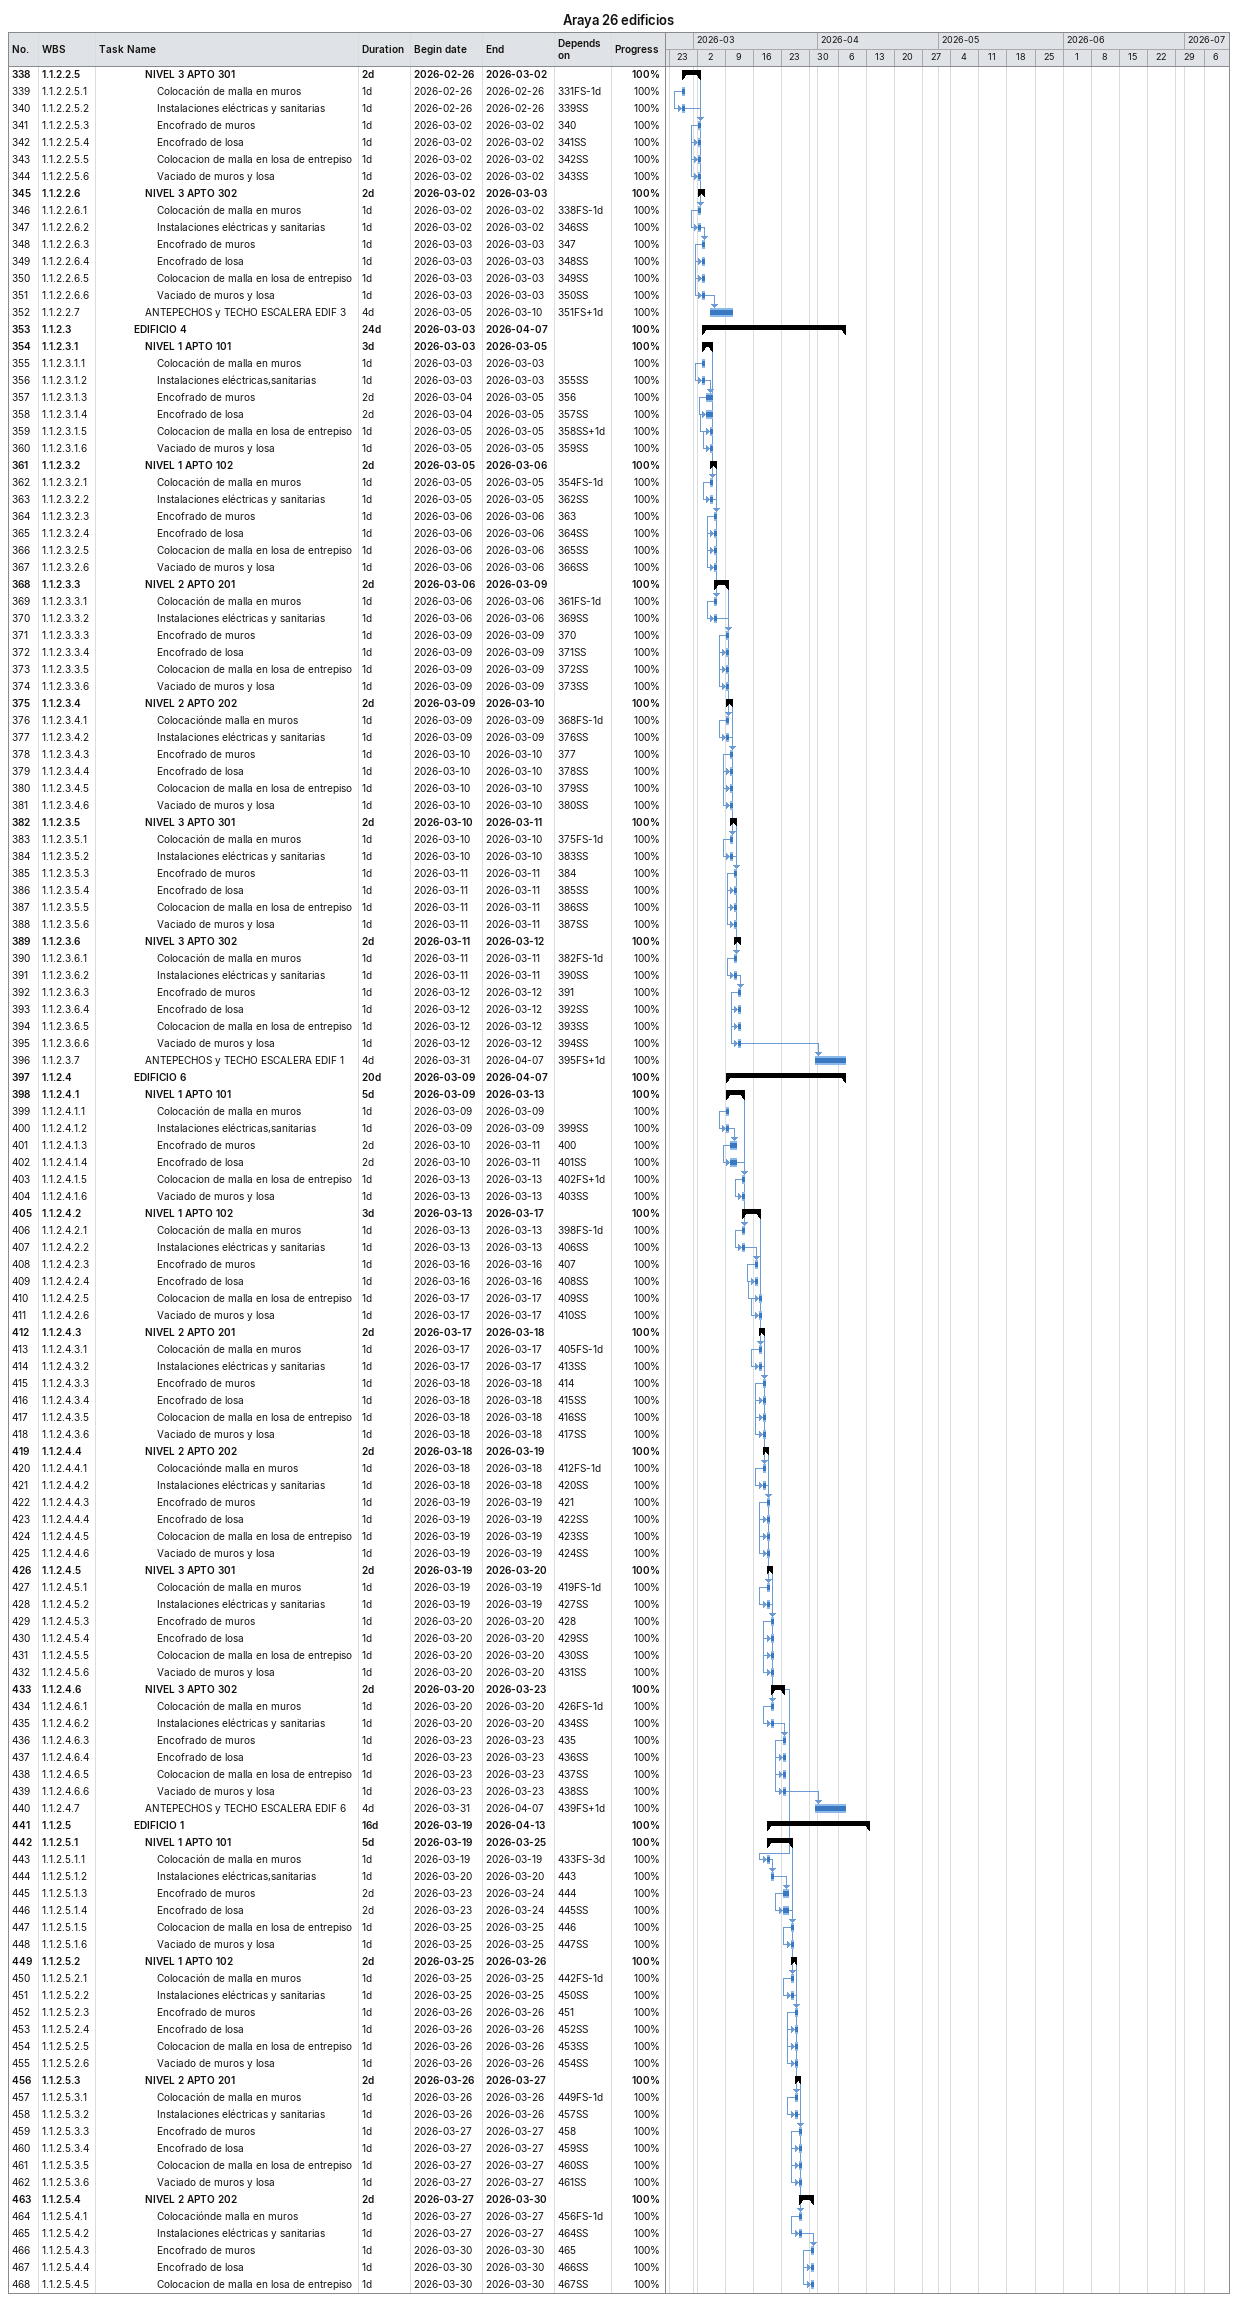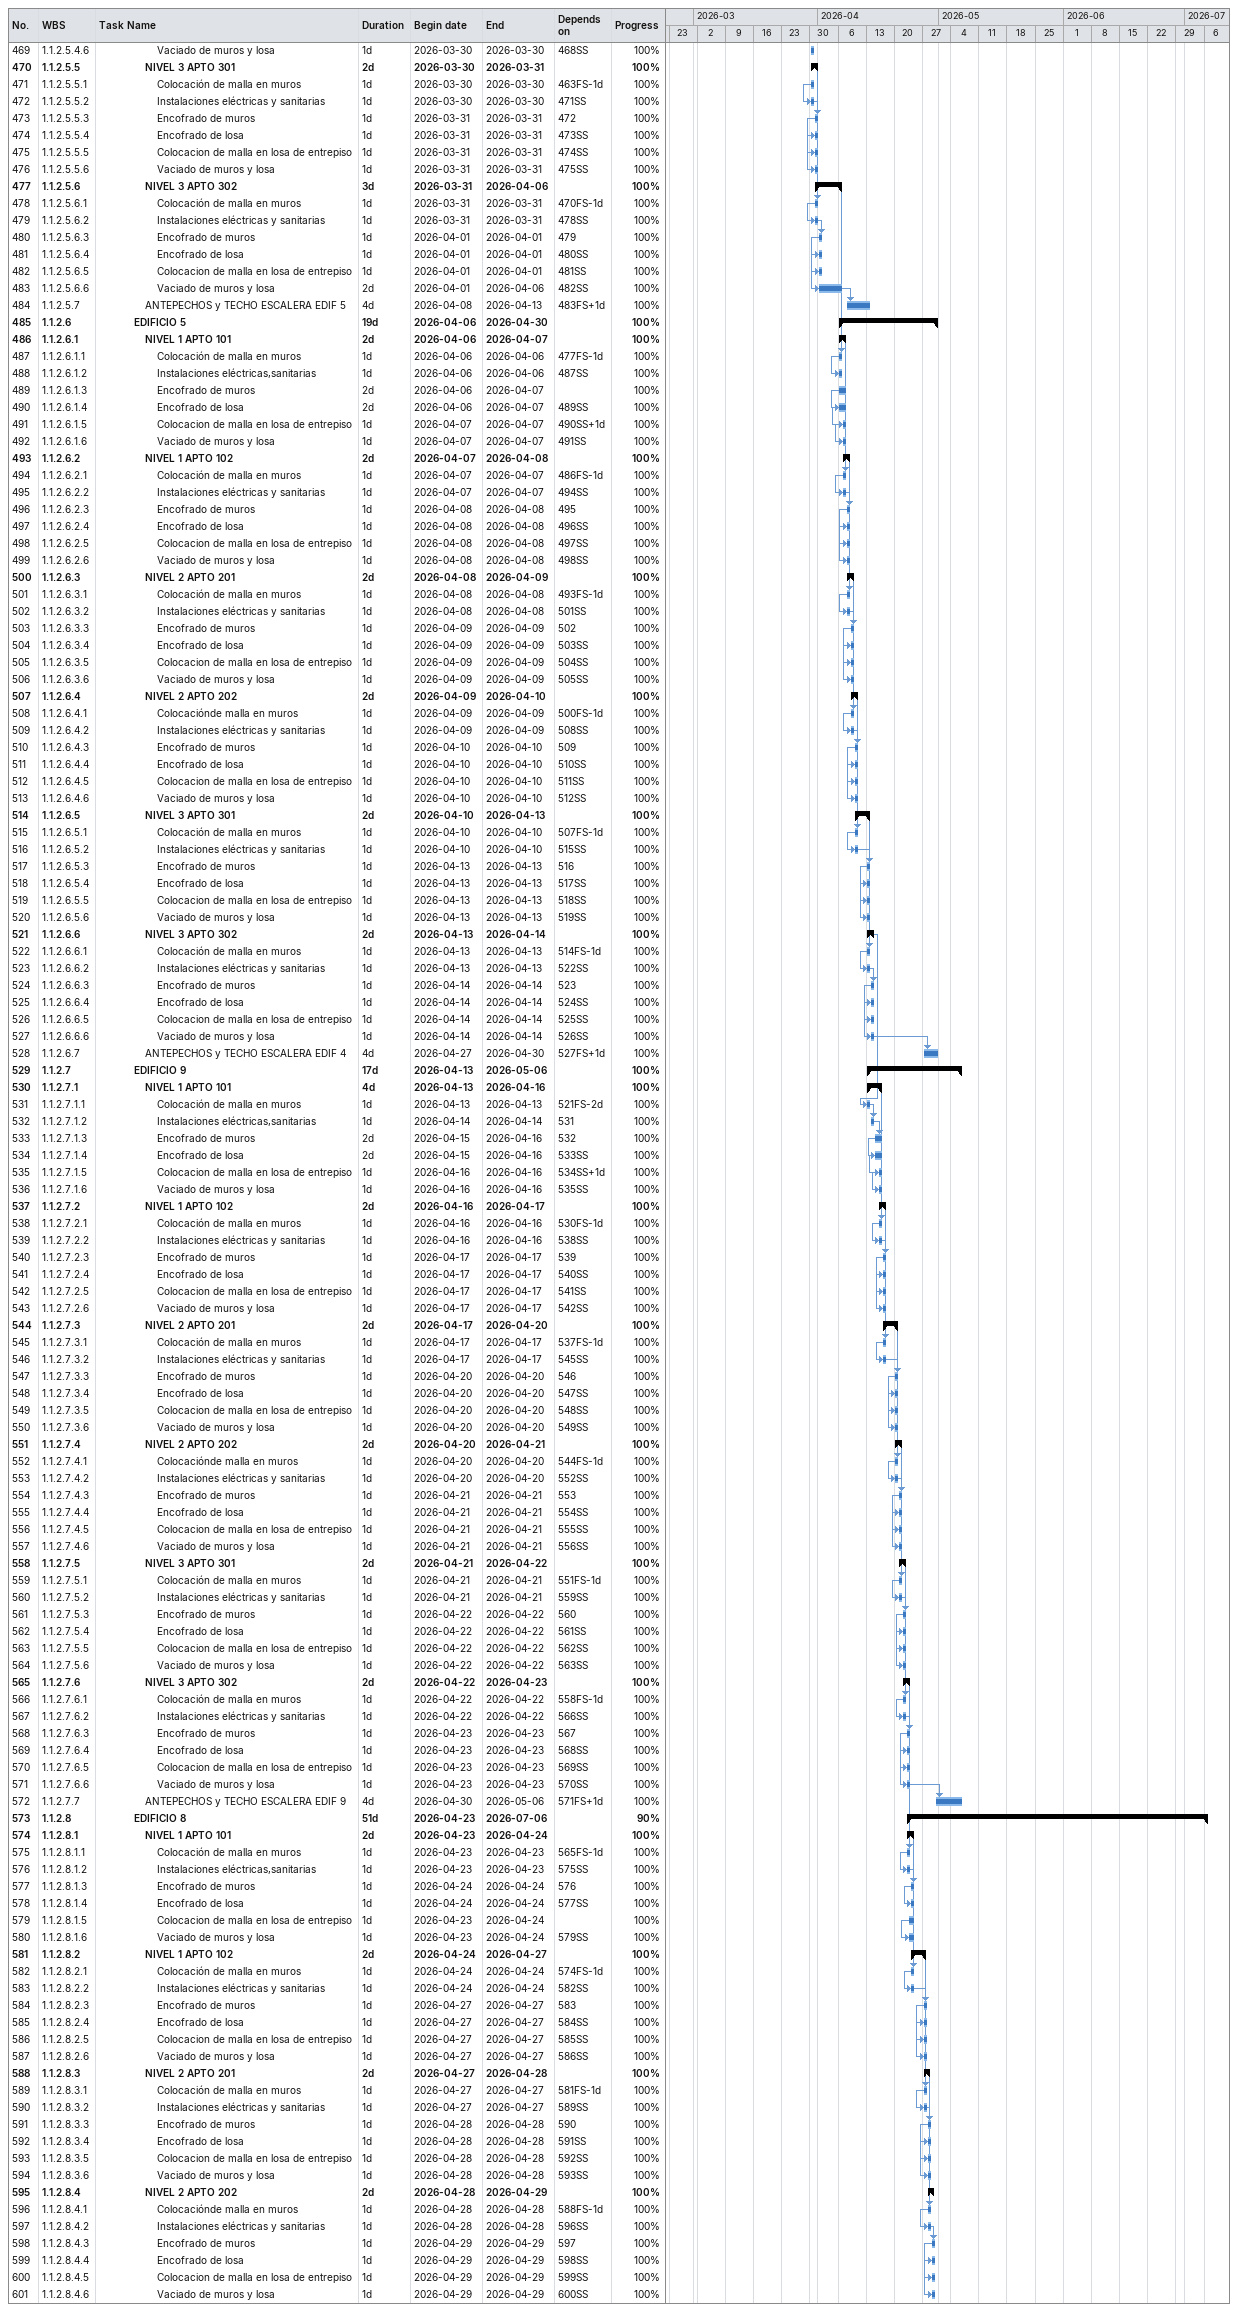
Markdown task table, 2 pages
Araya 26 edificios

| ID | WBS | Task | Duration | Start | Finish | Predecessors | % complete |
|---|---|---|---|---|---|---|---|
| 338 | 1.1.2.2.5 | **NIVEL 3 APTO 301** | 2d | 2026-02-26 | 2026-03-02 |  | 100 |
| 339 | 1.1.2.2.5.1 | Colocación de malla en muros | 1d | 2026-02-26 | 2026-02-26 | 331FS-1d | 100 |
| 340 | 1.1.2.2.5.2 | Instalaciones eléctricas y sanitarias | 1d | 2026-02-26 | 2026-02-26 | 339SS | 100 |
| 341 | 1.1.2.2.5.3 | Encofrado de muros | 1d | 2026-03-02 | 2026-03-02 | 340 | 100 |
| 342 | 1.1.2.2.5.4 | Encofrado de losa | 1d | 2026-03-02 | 2026-03-02 | 341SS | 100 |
| 343 | 1.1.2.2.5.5 | Colocacion de malla en losa de entrepiso | 1d | 2026-03-02 | 2026-03-02 | 342SS | 100 |
| 344 | 1.1.2.2.5.6 | Vaciado de muros y losa | 1d | 2026-03-02 | 2026-03-02 | 343SS | 100 |
| 345 | 1.1.2.2.6 | **NIVEL 3 APTO 302** | 2d | 2026-03-02 | 2026-03-03 |  | 100 |
| 346 | 1.1.2.2.6.1 | Colocación de malla en muros | 1d | 2026-03-02 | 2026-03-02 | 338FS-1d | 100 |
| 347 | 1.1.2.2.6.2 | Instalaciones eléctricas y sanitarias | 1d | 2026-03-02 | 2026-03-02 | 346SS | 100 |
| 348 | 1.1.2.2.6.3 | Encofrado de muros | 1d | 2026-03-03 | 2026-03-03 | 347 | 100 |
| 349 | 1.1.2.2.6.4 | Encofrado de losa | 1d | 2026-03-03 | 2026-03-03 | 348SS | 100 |
| 350 | 1.1.2.2.6.5 | Colocacion de malla en losa de entrepiso | 1d | 2026-03-03 | 2026-03-03 | 349SS | 100 |
| 351 | 1.1.2.2.6.6 | Vaciado de muros y losa | 1d | 2026-03-03 | 2026-03-03 | 350SS | 100 |
| 352 | 1.1.2.2.7 | ANTEPECHOS y TECHO ESCALERA EDIF 3 | 4d | 2026-03-05 | 2026-03-10 | 351FS+1d | 100 |
| 353 | 1.1.2.3 | **EDIFICIO 4** | 24d | 2026-03-03 | 2026-04-07 |  | 100 |
| 354 | 1.1.2.3.1 | **NIVEL 1 APTO 101** | 3d | 2026-03-03 | 2026-03-05 |  | 100 |
| 355 | 1.1.2.3.1.1 | Colocación de malla en muros | 1d | 2026-03-03 | 2026-03-03 |  | 100 |
| 356 | 1.1.2.3.1.2 | Instalaciones eléctricas,sanitarias | 1d | 2026-03-03 | 2026-03-03 | 355SS | 100 |
| 357 | 1.1.2.3.1.3 | Encofrado de muros | 2d | 2026-03-04 | 2026-03-05 | 356 | 100 |
| 358 | 1.1.2.3.1.4 | Encofrado de losa | 2d | 2026-03-04 | 2026-03-05 | 357SS | 100 |
| 359 | 1.1.2.3.1.5 | Colocacion de malla en losa de entrepiso | 1d | 2026-03-05 | 2026-03-05 | 358SS+1d | 100 |
| 360 | 1.1.2.3.1.6 | Vaciado de muros y losa | 1d | 2026-03-05 | 2026-03-05 | 359SS | 100 |
| 361 | 1.1.2.3.2 | **NIVEL 1 APTO 102** | 2d | 2026-03-05 | 2026-03-06 |  | 100 |
| 362 | 1.1.2.3.2.1 | Colocación de malla en muros | 1d | 2026-03-05 | 2026-03-05 | 354FS-1d | 100 |
| 363 | 1.1.2.3.2.2 | Instalaciones eléctricas y sanitarias | 1d | 2026-03-05 | 2026-03-05 | 362SS | 100 |
| 364 | 1.1.2.3.2.3 | Encofrado de muros | 1d | 2026-03-06 | 2026-03-06 | 363 | 100 |
| 365 | 1.1.2.3.2.4 | Encofrado de losa | 1d | 2026-03-06 | 2026-03-06 | 364SS | 100 |
| 366 | 1.1.2.3.2.5 | Colocacion de malla en losa de entrepiso | 1d | 2026-03-06 | 2026-03-06 | 365SS | 100 |
| 367 | 1.1.2.3.2.6 | Vaciado de muros y losa | 1d | 2026-03-06 | 2026-03-06 | 366SS | 100 |
| 368 | 1.1.2.3.3 | **NIVEL 2 APTO 201** | 2d | 2026-03-06 | 2026-03-09 |  | 100 |
| 369 | 1.1.2.3.3.1 | Colocación de malla en muros | 1d | 2026-03-06 | 2026-03-06 | 361FS-1d | 100 |
| 370 | 1.1.2.3.3.2 | Instalaciones eléctricas y sanitarias | 1d | 2026-03-06 | 2026-03-06 | 369SS | 100 |
| 371 | 1.1.2.3.3.3 | Encofrado de muros | 1d | 2026-03-09 | 2026-03-09 | 370 | 100 |
| 372 | 1.1.2.3.3.4 | Encofrado de losa | 1d | 2026-03-09 | 2026-03-09 | 371SS | 100 |
| 373 | 1.1.2.3.3.5 | Colocacion de malla en losa de entrepiso | 1d | 2026-03-09 | 2026-03-09 | 372SS | 100 |
| 374 | 1.1.2.3.3.6 | Vaciado de muros y losa | 1d | 2026-03-09 | 2026-03-09 | 373SS | 100 |
| 375 | 1.1.2.3.4 | **NIVEL 2 APTO 202** | 2d | 2026-03-09 | 2026-03-10 |  | 100 |
| 376 | 1.1.2.3.4.1 | Colocaciónde malla en muros | 1d | 2026-03-09 | 2026-03-09 | 368FS-1d | 100 |
| 377 | 1.1.2.3.4.2 | Instalaciones eléctricas y sanitarias | 1d | 2026-03-09 | 2026-03-09 | 376SS | 100 |
| 378 | 1.1.2.3.4.3 | Encofrado de muros | 1d | 2026-03-10 | 2026-03-10 | 377 | 100 |
| 379 | 1.1.2.3.4.4 | Encofrado de losa | 1d | 2026-03-10 | 2026-03-10 | 378SS | 100 |
| 380 | 1.1.2.3.4.5 | Colocacion de malla en losa de entrepiso | 1d | 2026-03-10 | 2026-03-10 | 379SS | 100 |
| 381 | 1.1.2.3.4.6 | Vaciado de muros y losa | 1d | 2026-03-10 | 2026-03-10 | 380SS | 100 |
| 382 | 1.1.2.3.5 | **NIVEL 3 APTO 301** | 2d | 2026-03-10 | 2026-03-11 |  | 100 |
| 383 | 1.1.2.3.5.1 | Colocación de malla en muros | 1d | 2026-03-10 | 2026-03-10 | 375FS-1d | 100 |
| 384 | 1.1.2.3.5.2 | Instalaciones eléctricas y sanitarias | 1d | 2026-03-10 | 2026-03-10 | 383SS | 100 |
| 385 | 1.1.2.3.5.3 | Encofrado de muros | 1d | 2026-03-11 | 2026-03-11 | 384 | 100 |
| 386 | 1.1.2.3.5.4 | Encofrado de losa | 1d | 2026-03-11 | 2026-03-11 | 385SS | 100 |
| 387 | 1.1.2.3.5.5 | Colocacion de malla en losa de entrepiso | 1d | 2026-03-11 | 2026-03-11 | 386SS | 100 |
| 388 | 1.1.2.3.5.6 | Vaciado de muros y losa | 1d | 2026-03-11 | 2026-03-11 | 387SS | 100 |
| 389 | 1.1.2.3.6 | **NIVEL 3 APTO 302** | 2d | 2026-03-11 | 2026-03-12 |  | 100 |
| 390 | 1.1.2.3.6.1 | Colocación de malla en muros | 1d | 2026-03-11 | 2026-03-11 | 382FS-1d | 100 |
| 391 | 1.1.2.3.6.2 | Instalaciones eléctricas y sanitarias | 1d | 2026-03-11 | 2026-03-11 | 390SS | 100 |
| 392 | 1.1.2.3.6.3 | Encofrado de muros | 1d | 2026-03-12 | 2026-03-12 | 391 | 100 |
| 393 | 1.1.2.3.6.4 | Encofrado de losa | 1d | 2026-03-12 | 2026-03-12 | 392SS | 100 |
| 394 | 1.1.2.3.6.5 | Colocacion de malla en losa de entrepiso | 1d | 2026-03-12 | 2026-03-12 | 393SS | 100 |
| 395 | 1.1.2.3.6.6 | Vaciado de muros y losa | 1d | 2026-03-12 | 2026-03-12 | 394SS | 100 |
| 396 | 1.1.2.3.7 | ANTEPECHOS y TECHO ESCALERA EDIF 1 | 4d | 2026-03-31 | 2026-04-07 | 395FS+1d | 100 |
| 397 | 1.1.2.4 | **EDIFICIO 6** | 20d | 2026-03-09 | 2026-04-07 |  | 100 |
| 398 | 1.1.2.4.1 | **NIVEL 1 APTO 101** | 5d | 2026-03-09 | 2026-03-13 |  | 100 |
| 399 | 1.1.2.4.1.1 | Colocación de malla en muros | 1d | 2026-03-09 | 2026-03-09 |  | 100 |
| 400 | 1.1.2.4.1.2 | Instalaciones eléctricas,sanitarias | 1d | 2026-03-09 | 2026-03-09 | 399SS | 100 |
| 401 | 1.1.2.4.1.3 | Encofrado de muros | 2d | 2026-03-10 | 2026-03-11 | 400 | 100 |
| 402 | 1.1.2.4.1.4 | Encofrado de losa | 2d | 2026-03-10 | 2026-03-11 | 401SS | 100 |
| 403 | 1.1.2.4.1.5 | Colocacion de malla en losa de entrepiso | 1d | 2026-03-13 | 2026-03-13 | 402FS+1d | 100 |
| 404 | 1.1.2.4.1.6 | Vaciado de muros y losa | 1d | 2026-03-13 | 2026-03-13 | 403SS | 100 |
| 405 | 1.1.2.4.2 | **NIVEL 1 APTO 102** | 3d | 2026-03-13 | 2026-03-17 |  | 100 |
| 406 | 1.1.2.4.2.1 | Colocación de malla en muros | 1d | 2026-03-13 | 2026-03-13 | 398FS-1d | 100 |
| 407 | 1.1.2.4.2.2 | Instalaciones eléctricas y sanitarias | 1d | 2026-03-13 | 2026-03-13 | 406SS | 100 |
| 408 | 1.1.2.4.2.3 | Encofrado de muros | 1d | 2026-03-16 | 2026-03-16 | 407 | 100 |
| 409 | 1.1.2.4.2.4 | Encofrado de losa | 1d | 2026-03-16 | 2026-03-16 | 408SS | 100 |
| 410 | 1.1.2.4.2.5 | Colocacion de malla en losa de entrepiso | 1d | 2026-03-17 | 2026-03-17 | 409SS | 100 |
| 411 | 1.1.2.4.2.6 | Vaciado de muros y losa | 1d | 2026-03-17 | 2026-03-17 | 410SS | 100 |
| 412 | 1.1.2.4.3 | **NIVEL 2 APTO 201** | 2d | 2026-03-17 | 2026-03-18 |  | 100 |
| 413 | 1.1.2.4.3.1 | Colocación de malla en muros | 1d | 2026-03-17 | 2026-03-17 | 405FS-1d | 100 |
| 414 | 1.1.2.4.3.2 | Instalaciones eléctricas y sanitarias | 1d | 2026-03-17 | 2026-03-17 | 413SS | 100 |
| 415 | 1.1.2.4.3.3 | Encofrado de muros | 1d | 2026-03-18 | 2026-03-18 | 414 | 100 |
| 416 | 1.1.2.4.3.4 | Encofrado de losa | 1d | 2026-03-18 | 2026-03-18 | 415SS | 100 |
| 417 | 1.1.2.4.3.5 | Colocacion de malla en losa de entrepiso | 1d | 2026-03-18 | 2026-03-18 | 416SS | 100 |
| 418 | 1.1.2.4.3.6 | Vaciado de muros y losa | 1d | 2026-03-18 | 2026-03-18 | 417SS | 100 |
| 419 | 1.1.2.4.4 | **NIVEL 2 APTO 202** | 2d | 2026-03-18 | 2026-03-19 |  | 100 |
| 420 | 1.1.2.4.4.1 | Colocaciónde malla en muros | 1d | 2026-03-18 | 2026-03-18 | 412FS-1d | 100 |
| 421 | 1.1.2.4.4.2 | Instalaciones eléctricas y sanitarias | 1d | 2026-03-18 | 2026-03-18 | 420SS | 100 |
| 422 | 1.1.2.4.4.3 | Encofrado de muros | 1d | 2026-03-19 | 2026-03-19 | 421 | 100 |
| 423 | 1.1.2.4.4.4 | Encofrado de losa | 1d | 2026-03-19 | 2026-03-19 | 422SS | 100 |
| 424 | 1.1.2.4.4.5 | Colocacion de malla en losa de entrepiso | 1d | 2026-03-19 | 2026-03-19 | 423SS | 100 |
| 425 | 1.1.2.4.4.6 | Vaciado de muros y losa | 1d | 2026-03-19 | 2026-03-19 | 424SS | 100 |
| 426 | 1.1.2.4.5 | **NIVEL 3 APTO 301** | 2d | 2026-03-19 | 2026-03-20 |  | 100 |
| 427 | 1.1.2.4.5.1 | Colocación de malla en muros | 1d | 2026-03-19 | 2026-03-19 | 419FS-1d | 100 |
| 428 | 1.1.2.4.5.2 | Instalaciones eléctricas y sanitarias | 1d | 2026-03-19 | 2026-03-19 | 427SS | 100 |
| 429 | 1.1.2.4.5.3 | Encofrado de muros | 1d | 2026-03-20 | 2026-03-20 | 428 | 100 |
| 430 | 1.1.2.4.5.4 | Encofrado de losa | 1d | 2026-03-20 | 2026-03-20 | 429SS | 100 |
| 431 | 1.1.2.4.5.5 | Colocacion de malla en losa de entrepiso | 1d | 2026-03-20 | 2026-03-20 | 430SS | 100 |
| 432 | 1.1.2.4.5.6 | Vaciado de muros y losa | 1d | 2026-03-20 | 2026-03-20 | 431SS | 100 |
| 433 | 1.1.2.4.6 | **NIVEL 3 APTO 302** | 2d | 2026-03-20 | 2026-03-23 |  | 100 |
| 434 | 1.1.2.4.6.1 | Colocación de malla en muros | 1d | 2026-03-20 | 2026-03-20 | 426FS-1d | 100 |
| 435 | 1.1.2.4.6.2 | Instalaciones eléctricas y sanitarias | 1d | 2026-03-20 | 2026-03-20 | 434SS | 100 |
| 436 | 1.1.2.4.6.3 | Encofrado de muros | 1d | 2026-03-23 | 2026-03-23 | 435 | 100 |
| 437 | 1.1.2.4.6.4 | Encofrado de losa | 1d | 2026-03-23 | 2026-03-23 | 436SS | 100 |
| 438 | 1.1.2.4.6.5 | Colocacion de malla en losa de entrepiso | 1d | 2026-03-23 | 2026-03-23 | 437SS | 100 |
| 439 | 1.1.2.4.6.6 | Vaciado de muros y losa | 1d | 2026-03-23 | 2026-03-23 | 438SS | 100 |
| 440 | 1.1.2.4.7 | ANTEPECHOS y TECHO ESCALERA EDIF 6 | 4d | 2026-03-31 | 2026-04-07 | 439FS+1d | 100 |
| 441 | 1.1.2.5 | **EDIFICIO 1** | 16d | 2026-03-19 | 2026-04-13 |  | 100 |
| 442 | 1.1.2.5.1 | **NIVEL 1 APTO 101** | 5d | 2026-03-19 | 2026-03-25 |  | 100 |
| 443 | 1.1.2.5.1.1 | Colocación de malla en muros | 1d | 2026-03-19 | 2026-03-19 | 433FS-3d | 100 |
| 444 | 1.1.2.5.1.2 | Instalaciones eléctricas,sanitarias | 1d | 2026-03-20 | 2026-03-20 | 443 | 100 |
| 445 | 1.1.2.5.1.3 | Encofrado de muros | 2d | 2026-03-23 | 2026-03-24 | 444 | 100 |
| 446 | 1.1.2.5.1.4 | Encofrado de losa | 2d | 2026-03-23 | 2026-03-24 | 445SS | 100 |
| 447 | 1.1.2.5.1.5 | Colocacion de malla en losa de entrepiso | 1d | 2026-03-25 | 2026-03-25 | 446 | 100 |
| 448 | 1.1.2.5.1.6 | Vaciado de muros y losa | 1d | 2026-03-25 | 2026-03-25 | 447SS | 100 |
| 449 | 1.1.2.5.2 | **NIVEL 1 APTO 102** | 2d | 2026-03-25 | 2026-03-26 |  | 100 |
| 450 | 1.1.2.5.2.1 | Colocación de malla en muros | 1d | 2026-03-25 | 2026-03-25 | 442FS-1d | 100 |
| 451 | 1.1.2.5.2.2 | Instalaciones eléctricas y sanitarias | 1d | 2026-03-25 | 2026-03-25 | 450SS | 100 |
| 452 | 1.1.2.5.2.3 | Encofrado de muros | 1d | 2026-03-26 | 2026-03-26 | 451 | 100 |
| 453 | 1.1.2.5.2.4 | Encofrado de losa | 1d | 2026-03-26 | 2026-03-26 | 452SS | 100 |
| 454 | 1.1.2.5.2.5 | Colocacion de malla en losa de entrepiso | 1d | 2026-03-26 | 2026-03-26 | 453SS | 100 |
| 455 | 1.1.2.5.2.6 | Vaciado de muros y losa | 1d | 2026-03-26 | 2026-03-26 | 454SS | 100 |
| 456 | 1.1.2.5.3 | **NIVEL 2 APTO 201** | 2d | 2026-03-26 | 2026-03-27 |  | 100 |
| 457 | 1.1.2.5.3.1 | Colocación de malla en muros | 1d | 2026-03-26 | 2026-03-26 | 449FS-1d | 100 |
| 458 | 1.1.2.5.3.2 | Instalaciones eléctricas y sanitarias | 1d | 2026-03-26 | 2026-03-26 | 457SS | 100 |
| 459 | 1.1.2.5.3.3 | Encofrado de muros | 1d | 2026-03-27 | 2026-03-27 | 458 | 100 |
| 460 | 1.1.2.5.3.4 | Encofrado de losa | 1d | 2026-03-27 | 2026-03-27 | 459SS | 100 |
| 461 | 1.1.2.5.3.5 | Colocacion de malla en losa de entrepiso | 1d | 2026-03-27 | 2026-03-27 | 460SS | 100 |
| 462 | 1.1.2.5.3.6 | Vaciado de muros y losa | 1d | 2026-03-27 | 2026-03-27 | 461SS | 100 |
| 463 | 1.1.2.5.4 | **NIVEL 2 APTO 202** | 2d | 2026-03-27 | 2026-03-30 |  | 100 |
| 464 | 1.1.2.5.4.1 | Colocaciónde malla en muros | 1d | 2026-03-27 | 2026-03-27 | 456FS-1d | 100 |
| 465 | 1.1.2.5.4.2 | Instalaciones eléctricas y sanitarias | 1d | 2026-03-27 | 2026-03-27 | 464SS | 100 |
| 466 | 1.1.2.5.4.3 | Encofrado de muros | 1d | 2026-03-30 | 2026-03-30 | 465 | 100 |
| 467 | 1.1.2.5.4.4 | Encofrado de losa | 1d | 2026-03-30 | 2026-03-30 | 466SS | 100 |
| 468 | 1.1.2.5.4.5 | Colocacion de malla en losa de entrepiso | 1d | 2026-03-30 | 2026-03-30 | 467SS | 100 |
| 469 | 1.1.2.5.4.6 | Vaciado de muros y losa | 1d | 2026-03-30 | 2026-03-30 | 468SS | 100 |
| 470 | 1.1.2.5.5 | **NIVEL 3 APTO 301** | 2d | 2026-03-30 | 2026-03-31 |  | 100 |
| 471 | 1.1.2.5.5.1 | Colocación de malla en muros | 1d | 2026-03-30 | 2026-03-30 | 463FS-1d | 100 |
| 472 | 1.1.2.5.5.2 | Instalaciones eléctricas y sanitarias | 1d | 2026-03-30 | 2026-03-30 | 471SS | 100 |
| 473 | 1.1.2.5.5.3 | Encofrado de muros | 1d | 2026-03-31 | 2026-03-31 | 472 | 100 |
| 474 | 1.1.2.5.5.4 | Encofrado de losa | 1d | 2026-03-31 | 2026-03-31 | 473SS | 100 |
| 475 | 1.1.2.5.5.5 | Colocacion de malla en losa de entrepiso | 1d | 2026-03-31 | 2026-03-31 | 474SS | 100 |
| 476 | 1.1.2.5.5.6 | Vaciado de muros y losa | 1d | 2026-03-31 | 2026-03-31 | 475SS | 100 |
| 477 | 1.1.2.5.6 | **NIVEL 3 APTO 302** | 3d | 2026-03-31 | 2026-04-06 |  | 100 |
| 478 | 1.1.2.5.6.1 | Colocación de malla en muros | 1d | 2026-03-31 | 2026-03-31 | 470FS-1d | 100 |
| 479 | 1.1.2.5.6.2 | Instalaciones eléctricas y sanitarias | 1d | 2026-03-31 | 2026-03-31 | 478SS | 100 |
| 480 | 1.1.2.5.6.3 | Encofrado de muros | 1d | 2026-04-01 | 2026-04-01 | 479 | 100 |
| 481 | 1.1.2.5.6.4 | Encofrado de losa | 1d | 2026-04-01 | 2026-04-01 | 480SS | 100 |
| 482 | 1.1.2.5.6.5 | Colocacion de malla en losa de entrepiso | 1d | 2026-04-01 | 2026-04-01 | 481SS | 100 |
| 483 | 1.1.2.5.6.6 | Vaciado de muros y losa | 2d | 2026-04-01 | 2026-04-06 | 482SS | 100 |
| 484 | 1.1.2.5.7 | ANTEPECHOS y TECHO ESCALERA EDIF 5 | 4d | 2026-04-08 | 2026-04-13 | 483FS+1d | 100 |
| 485 | 1.1.2.6 | **EDIFICIO 5** | 19d | 2026-04-06 | 2026-04-30 |  | 100 |
| 486 | 1.1.2.6.1 | **NIVEL 1 APTO 101** | 2d | 2026-04-06 | 2026-04-07 |  | 100 |
| 487 | 1.1.2.6.1.1 | Colocación de malla en muros | 1d | 2026-04-06 | 2026-04-06 | 477FS-1d | 100 |
| 488 | 1.1.2.6.1.2 | Instalaciones eléctricas,sanitarias | 1d | 2026-04-06 | 2026-04-06 | 487SS | 100 |
| 489 | 1.1.2.6.1.3 | Encofrado de muros | 2d | 2026-04-06 | 2026-04-07 |  | 100 |
| 490 | 1.1.2.6.1.4 | Encofrado de losa | 2d | 2026-04-06 | 2026-04-07 | 489SS | 100 |
| 491 | 1.1.2.6.1.5 | Colocacion de malla en losa de entrepiso | 1d | 2026-04-07 | 2026-04-07 | 490SS+1d | 100 |
| 492 | 1.1.2.6.1.6 | Vaciado de muros y losa | 1d | 2026-04-07 | 2026-04-07 | 491SS | 100 |
| 493 | 1.1.2.6.2 | **NIVEL 1 APTO 102** | 2d | 2026-04-07 | 2026-04-08 |  | 100 |
| 494 | 1.1.2.6.2.1 | Colocación de malla en muros | 1d | 2026-04-07 | 2026-04-07 | 486FS-1d | 100 |
| 495 | 1.1.2.6.2.2 | Instalaciones eléctricas y sanitarias | 1d | 2026-04-07 | 2026-04-07 | 494SS | 100 |
| 496 | 1.1.2.6.2.3 | Encofrado de muros | 1d | 2026-04-08 | 2026-04-08 | 495 | 100 |
| 497 | 1.1.2.6.2.4 | Encofrado de losa | 1d | 2026-04-08 | 2026-04-08 | 496SS | 100 |
| 498 | 1.1.2.6.2.5 | Colocacion de malla en losa de entrepiso | 1d | 2026-04-08 | 2026-04-08 | 497SS | 100 |
| 499 | 1.1.2.6.2.6 | Vaciado de muros y losa | 1d | 2026-04-08 | 2026-04-08 | 498SS | 100 |
| 500 | 1.1.2.6.3 | **NIVEL 2 APTO 201** | 2d | 2026-04-08 | 2026-04-09 |  | 100 |
| 501 | 1.1.2.6.3.1 | Colocación de malla en muros | 1d | 2026-04-08 | 2026-04-08 | 493FS-1d | 100 |
| 502 | 1.1.2.6.3.2 | Instalaciones eléctricas y sanitarias | 1d | 2026-04-08 | 2026-04-08 | 501SS | 100 |
| 503 | 1.1.2.6.3.3 | Encofrado de muros | 1d | 2026-04-09 | 2026-04-09 | 502 | 100 |
| 504 | 1.1.2.6.3.4 | Encofrado de losa | 1d | 2026-04-09 | 2026-04-09 | 503SS | 100 |
| 505 | 1.1.2.6.3.5 | Colocacion de malla en losa de entrepiso | 1d | 2026-04-09 | 2026-04-09 | 504SS | 100 |
| 506 | 1.1.2.6.3.6 | Vaciado de muros y losa | 1d | 2026-04-09 | 2026-04-09 | 505SS | 100 |
| 507 | 1.1.2.6.4 | **NIVEL 2 APTO 202** | 2d | 2026-04-09 | 2026-04-10 |  | 100 |
| 508 | 1.1.2.6.4.1 | Colocaciónde malla en muros | 1d | 2026-04-09 | 2026-04-09 | 500FS-1d | 100 |
| 509 | 1.1.2.6.4.2 | Instalaciones eléctricas y sanitarias | 1d | 2026-04-09 | 2026-04-09 | 508SS | 100 |
| 510 | 1.1.2.6.4.3 | Encofrado de muros | 1d | 2026-04-10 | 2026-04-10 | 509 | 100 |
| 511 | 1.1.2.6.4.4 | Encofrado de losa | 1d | 2026-04-10 | 2026-04-10 | 510SS | 100 |
| 512 | 1.1.2.6.4.5 | Colocacion de malla en losa de entrepiso | 1d | 2026-04-10 | 2026-04-10 | 511SS | 100 |
| 513 | 1.1.2.6.4.6 | Vaciado de muros y losa | 1d | 2026-04-10 | 2026-04-10 | 512SS | 100 |
| 514 | 1.1.2.6.5 | **NIVEL 3 APTO 301** | 2d | 2026-04-10 | 2026-04-13 |  | 100 |
| 515 | 1.1.2.6.5.1 | Colocación de malla en muros | 1d | 2026-04-10 | 2026-04-10 | 507FS-1d | 100 |
| 516 | 1.1.2.6.5.2 | Instalaciones eléctricas y sanitarias | 1d | 2026-04-10 | 2026-04-10 | 515SS | 100 |
| 517 | 1.1.2.6.5.3 | Encofrado de muros | 1d | 2026-04-13 | 2026-04-13 | 516 | 100 |
| 518 | 1.1.2.6.5.4 | Encofrado de losa | 1d | 2026-04-13 | 2026-04-13 | 517SS | 100 |
| 519 | 1.1.2.6.5.5 | Colocacion de malla en losa de entrepiso | 1d | 2026-04-13 | 2026-04-13 | 518SS | 100 |
| 520 | 1.1.2.6.5.6 | Vaciado de muros y losa | 1d | 2026-04-13 | 2026-04-13 | 519SS | 100 |
| 521 | 1.1.2.6.6 | **NIVEL 3 APTO 302** | 2d | 2026-04-13 | 2026-04-14 |  | 100 |
| 522 | 1.1.2.6.6.1 | Colocación de malla en muros | 1d | 2026-04-13 | 2026-04-13 | 514FS-1d | 100 |
| 523 | 1.1.2.6.6.2 | Instalaciones eléctricas y sanitarias | 1d | 2026-04-13 | 2026-04-13 | 522SS | 100 |
| 524 | 1.1.2.6.6.3 | Encofrado de muros | 1d | 2026-04-14 | 2026-04-14 | 523 | 100 |
| 525 | 1.1.2.6.6.4 | Encofrado de losa | 1d | 2026-04-14 | 2026-04-14 | 524SS | 100 |
| 526 | 1.1.2.6.6.5 | Colocacion de malla en losa de entrepiso | 1d | 2026-04-14 | 2026-04-14 | 525SS | 100 |
| 527 | 1.1.2.6.6.6 | Vaciado de muros y losa | 1d | 2026-04-14 | 2026-04-14 | 526SS | 100 |
| 528 | 1.1.2.6.7 | ANTEPECHOS y TECHO ESCALERA EDIF 4 | 4d | 2026-04-27 | 2026-04-30 | 527FS+1d | 100 |
| 529 | 1.1.2.7 | **EDIFICIO 9** | 17d | 2026-04-13 | 2026-05-06 |  | 100 |
| 530 | 1.1.2.7.1 | **NIVEL 1 APTO 101** | 4d | 2026-04-13 | 2026-04-16 |  | 100 |
| 531 | 1.1.2.7.1.1 | Colocación de malla en muros | 1d | 2026-04-13 | 2026-04-13 | 521FS-2d | 100 |
| 532 | 1.1.2.7.1.2 | Instalaciones eléctricas,sanitarias | 1d | 2026-04-14 | 2026-04-14 | 531 | 100 |
| 533 | 1.1.2.7.1.3 | Encofrado de muros | 2d | 2026-04-15 | 2026-04-16 | 532 | 100 |
| 534 | 1.1.2.7.1.4 | Encofrado de losa | 2d | 2026-04-15 | 2026-04-16 | 533SS | 100 |
| 535 | 1.1.2.7.1.5 | Colocacion de malla en losa de entrepiso | 1d | 2026-04-16 | 2026-04-16 | 534SS+1d | 100 |
| 536 | 1.1.2.7.1.6 | Vaciado de muros y losa | 1d | 2026-04-16 | 2026-04-16 | 535SS | 100 |
| 537 | 1.1.2.7.2 | **NIVEL 1 APTO 102** | 2d | 2026-04-16 | 2026-04-17 |  | 100 |
| 538 | 1.1.2.7.2.1 | Colocación de malla en muros | 1d | 2026-04-16 | 2026-04-16 | 530FS-1d | 100 |
| 539 | 1.1.2.7.2.2 | Instalaciones eléctricas y sanitarias | 1d | 2026-04-16 | 2026-04-16 | 538SS | 100 |
| 540 | 1.1.2.7.2.3 | Encofrado de muros | 1d | 2026-04-17 | 2026-04-17 | 539 | 100 |
| 541 | 1.1.2.7.2.4 | Encofrado de losa | 1d | 2026-04-17 | 2026-04-17 | 540SS | 100 |
| 542 | 1.1.2.7.2.5 | Colocacion de malla en losa de entrepiso | 1d | 2026-04-17 | 2026-04-17 | 541SS | 100 |
| 543 | 1.1.2.7.2.6 | Vaciado de muros y losa | 1d | 2026-04-17 | 2026-04-17 | 542SS | 100 |
| 544 | 1.1.2.7.3 | **NIVEL 2 APTO 201** | 2d | 2026-04-17 | 2026-04-20 |  | 100 |
| 545 | 1.1.2.7.3.1 | Colocación de malla en muros | 1d | 2026-04-17 | 2026-04-17 | 537FS-1d | 100 |
| 546 | 1.1.2.7.3.2 | Instalaciones eléctricas y sanitarias | 1d | 2026-04-17 | 2026-04-17 | 545SS | 100 |
| 547 | 1.1.2.7.3.3 | Encofrado de muros | 1d | 2026-04-20 | 2026-04-20 | 546 | 100 |
| 548 | 1.1.2.7.3.4 | Encofrado de losa | 1d | 2026-04-20 | 2026-04-20 | 547SS | 100 |
| 549 | 1.1.2.7.3.5 | Colocacion de malla en losa de entrepiso | 1d | 2026-04-20 | 2026-04-20 | 548SS | 100 |
| 550 | 1.1.2.7.3.6 | Vaciado de muros y losa | 1d | 2026-04-20 | 2026-04-20 | 549SS | 100 |
| 551 | 1.1.2.7.4 | **NIVEL 2 APTO 202** | 2d | 2026-04-20 | 2026-04-21 |  | 100 |
| 552 | 1.1.2.7.4.1 | Colocaciónde malla en muros | 1d | 2026-04-20 | 2026-04-20 | 544FS-1d | 100 |
| 553 | 1.1.2.7.4.2 | Instalaciones eléctricas y sanitarias | 1d | 2026-04-20 | 2026-04-20 | 552SS | 100 |
| 554 | 1.1.2.7.4.3 | Encofrado de muros | 1d | 2026-04-21 | 2026-04-21 | 553 | 100 |
| 555 | 1.1.2.7.4.4 | Encofrado de losa | 1d | 2026-04-21 | 2026-04-21 | 554SS | 100 |
| 556 | 1.1.2.7.4.5 | Colocacion de malla en losa de entrepiso | 1d | 2026-04-21 | 2026-04-21 | 555SS | 100 |
| 557 | 1.1.2.7.4.6 | Vaciado de muros y losa | 1d | 2026-04-21 | 2026-04-21 | 556SS | 100 |
| 558 | 1.1.2.7.5 | **NIVEL 3 APTO 301** | 2d | 2026-04-21 | 2026-04-22 |  | 100 |
| 559 | 1.1.2.7.5.1 | Colocación de malla en muros | 1d | 2026-04-21 | 2026-04-21 | 551FS-1d | 100 |
| 560 | 1.1.2.7.5.2 | Instalaciones eléctricas y sanitarias | 1d | 2026-04-21 | 2026-04-21 | 559SS | 100 |
| 561 | 1.1.2.7.5.3 | Encofrado de muros | 1d | 2026-04-22 | 2026-04-22 | 560 | 100 |
| 562 | 1.1.2.7.5.4 | Encofrado de losa | 1d | 2026-04-22 | 2026-04-22 | 561SS | 100 |
| 563 | 1.1.2.7.5.5 | Colocacion de malla en losa de entrepiso | 1d | 2026-04-22 | 2026-04-22 | 562SS | 100 |
| 564 | 1.1.2.7.5.6 | Vaciado de muros y losa | 1d | 2026-04-22 | 2026-04-22 | 563SS | 100 |
| 565 | 1.1.2.7.6 | **NIVEL 3 APTO 302** | 2d | 2026-04-22 | 2026-04-23 |  | 100 |
| 566 | 1.1.2.7.6.1 | Colocación de malla en muros | 1d | 2026-04-22 | 2026-04-22 | 558FS-1d | 100 |
| 567 | 1.1.2.7.6.2 | Instalaciones eléctricas y sanitarias | 1d | 2026-04-22 | 2026-04-22 | 566SS | 100 |
| 568 | 1.1.2.7.6.3 | Encofrado de muros | 1d | 2026-04-23 | 2026-04-23 | 567 | 100 |
| 569 | 1.1.2.7.6.4 | Encofrado de losa | 1d | 2026-04-23 | 2026-04-23 | 568SS | 100 |
| 570 | 1.1.2.7.6.5 | Colocacion de malla en losa de entrepiso | 1d | 2026-04-23 | 2026-04-23 | 569SS | 100 |
| 571 | 1.1.2.7.6.6 | Vaciado de muros y losa | 1d | 2026-04-23 | 2026-04-23 | 570SS | 100 |
| 572 | 1.1.2.7.7 | ANTEPECHOS y TECHO ESCALERA EDIF 9 | 4d | 2026-04-30 | 2026-05-06 | 571FS+1d | 100 |
| 573 | 1.1.2.8 | **EDIFICIO 8** | 51d | 2026-04-23 | 2026-07-06 |  | 90 |
| 574 | 1.1.2.8.1 | **NIVEL 1 APTO 101** | 2d | 2026-04-23 | 2026-04-24 |  | 100 |
| 575 | 1.1.2.8.1.1 | Colocación de malla en muros | 1d | 2026-04-23 | 2026-04-23 | 565FS-1d | 100 |
| 576 | 1.1.2.8.1.2 | Instalaciones eléctricas,sanitarias | 1d | 2026-04-23 | 2026-04-23 | 575SS | 100 |
| 577 | 1.1.2.8.1.3 | Encofrado de muros | 1d | 2026-04-24 | 2026-04-24 | 576 | 100 |
| 578 | 1.1.2.8.1.4 | Encofrado de losa | 1d | 2026-04-24 | 2026-04-24 | 577SS | 100 |
| 579 | 1.1.2.8.1.5 | Colocacion de malla en losa de entrepiso | 1d | 2026-04-23 | 2026-04-24 |  | 100 |
| 580 | 1.1.2.8.1.6 | Vaciado de muros y losa | 1d | 2026-04-23 | 2026-04-24 | 579SS | 100 |
| 581 | 1.1.2.8.2 | **NIVEL 1 APTO 102** | 2d | 2026-04-24 | 2026-04-27 |  | 100 |
| 582 | 1.1.2.8.2.1 | Colocación de malla en muros | 1d | 2026-04-24 | 2026-04-24 | 574FS-1d | 100 |
| 583 | 1.1.2.8.2.2 | Instalaciones eléctricas y sanitarias | 1d | 2026-04-24 | 2026-04-24 | 582SS | 100 |
| 584 | 1.1.2.8.2.3 | Encofrado de muros | 1d | 2026-04-27 | 2026-04-27 | 583 | 100 |
| 585 | 1.1.2.8.2.4 | Encofrado de losa | 1d | 2026-04-27 | 2026-04-27 | 584SS | 100 |
| 586 | 1.1.2.8.2.5 | Colocacion de malla en losa de entrepiso | 1d | 2026-04-27 | 2026-04-27 | 585SS | 100 |
| 587 | 1.1.2.8.2.6 | Vaciado de muros y losa | 1d | 2026-04-27 | 2026-04-27 | 586SS | 100 |
| 588 | 1.1.2.8.3 | **NIVEL 2 APTO 201** | 2d | 2026-04-27 | 2026-04-28 |  | 100 |
| 589 | 1.1.2.8.3.1 | Colocación de malla en muros | 1d | 2026-04-27 | 2026-04-27 | 581FS-1d | 100 |
| 590 | 1.1.2.8.3.2 | Instalaciones eléctricas y sanitarias | 1d | 2026-04-27 | 2026-04-27 | 589SS | 100 |
| 591 | 1.1.2.8.3.3 | Encofrado de muros | 1d | 2026-04-28 | 2026-04-28 | 590 | 100 |
| 592 | 1.1.2.8.3.4 | Encofrado de losa | 1d | 2026-04-28 | 2026-04-28 | 591SS | 100 |
| 593 | 1.1.2.8.3.5 | Colocacion de malla en losa de entrepiso | 1d | 2026-04-28 | 2026-04-28 | 592SS | 100 |
| 594 | 1.1.2.8.3.6 | Vaciado de muros y losa | 1d | 2026-04-28 | 2026-04-28 | 593SS | 100 |
| 595 | 1.1.2.8.4 | **NIVEL 2 APTO 202** | 2d | 2026-04-28 | 2026-04-29 |  | 100 |
| 596 | 1.1.2.8.4.1 | Colocaciónde malla en muros | 1d | 2026-04-28 | 2026-04-28 | 588FS-1d | 100 |
| 597 | 1.1.2.8.4.2 | Instalaciones eléctricas y sanitarias | 1d | 2026-04-28 | 2026-04-28 | 596SS | 100 |
| 598 | 1.1.2.8.4.3 | Encofrado de muros | 1d | 2026-04-29 | 2026-04-29 | 597 | 100 |
| 599 | 1.1.2.8.4.4 | Encofrado de losa | 1d | 2026-04-29 | 2026-04-29 | 598SS | 100 |
| 600 | 1.1.2.8.4.5 | Colocacion de malla en losa de entrepiso | 1d | 2026-04-29 | 2026-04-29 | 599SS | 100 |
| 601 | 1.1.2.8.4.6 | Vaciado de muros y losa | 1d | 2026-04-29 | 2026-04-29 | 600SS | 100 |
